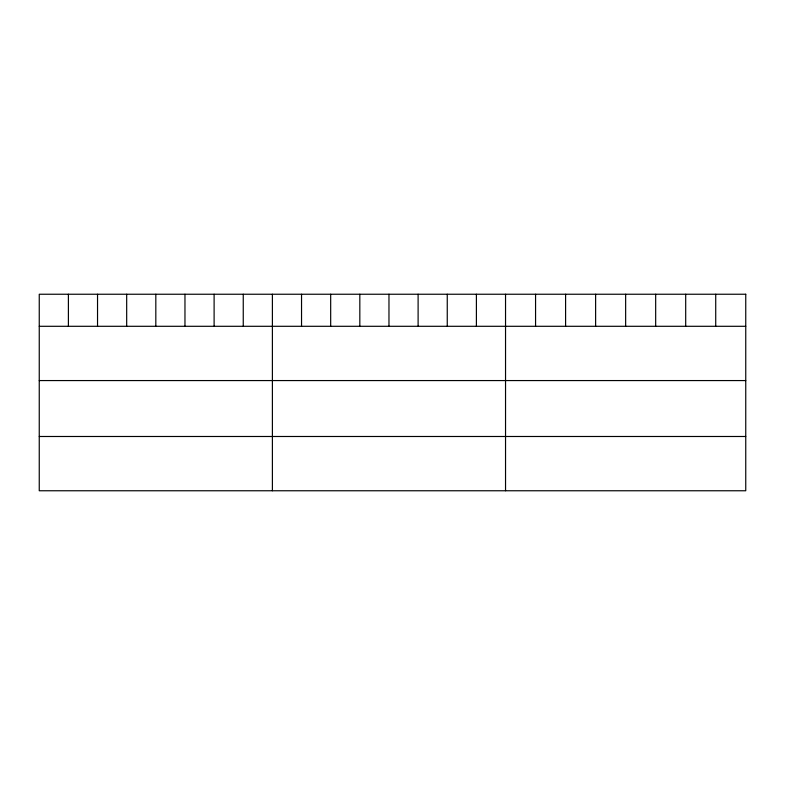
<?xml version="1.0" encoding="UTF-8"?>
<svg xmlns="http://www.w3.org/2000/svg" width="785" height="785" viewBox="0 0 785 785"><rect width="100%" height="100%" fill="white"/><g stroke="black" fill="none" stroke-linecap="round" stroke-linejoin="round"><path stroke-width="1.18" d="M39.25 326.295L745.75 326.295M39.25 380.568L745.75 380.568M39.25 436.489L745.75 436.489M715.724 294.238L715.724 326.295M685.697 294.238L685.697 326.295M655.671 294.238L655.671 326.295M625.645 294.238L625.645 326.295M595.619 294.238L595.619 326.295M565.592 294.238L565.592 326.295M535.566 294.238L535.566 326.295M505.54 294.238L505.54 490.762M476.397 294.238L476.397 326.295M447.254 294.238L447.254 326.295M418.111 294.238L418.111 326.295M388.967 294.238L388.967 326.295M359.824 294.238L359.824 326.295M330.681 294.238L330.681 326.295M301.538 294.238L301.538 326.295M272.395 294.238L272.395 490.762M243.252 294.238L243.252 326.295M214.109 294.238L214.109 326.295M184.966 294.238L184.966 326.295M155.822 294.238L155.822 326.295M126.679 294.238L126.679 326.295M97.536 294.238L97.536 326.295M68.393 294.238L68.393 326.295M745.75 294.238L39.25 294.238L39.25 490.762L745.75 490.762L745.75 294.238"/></g></svg>
